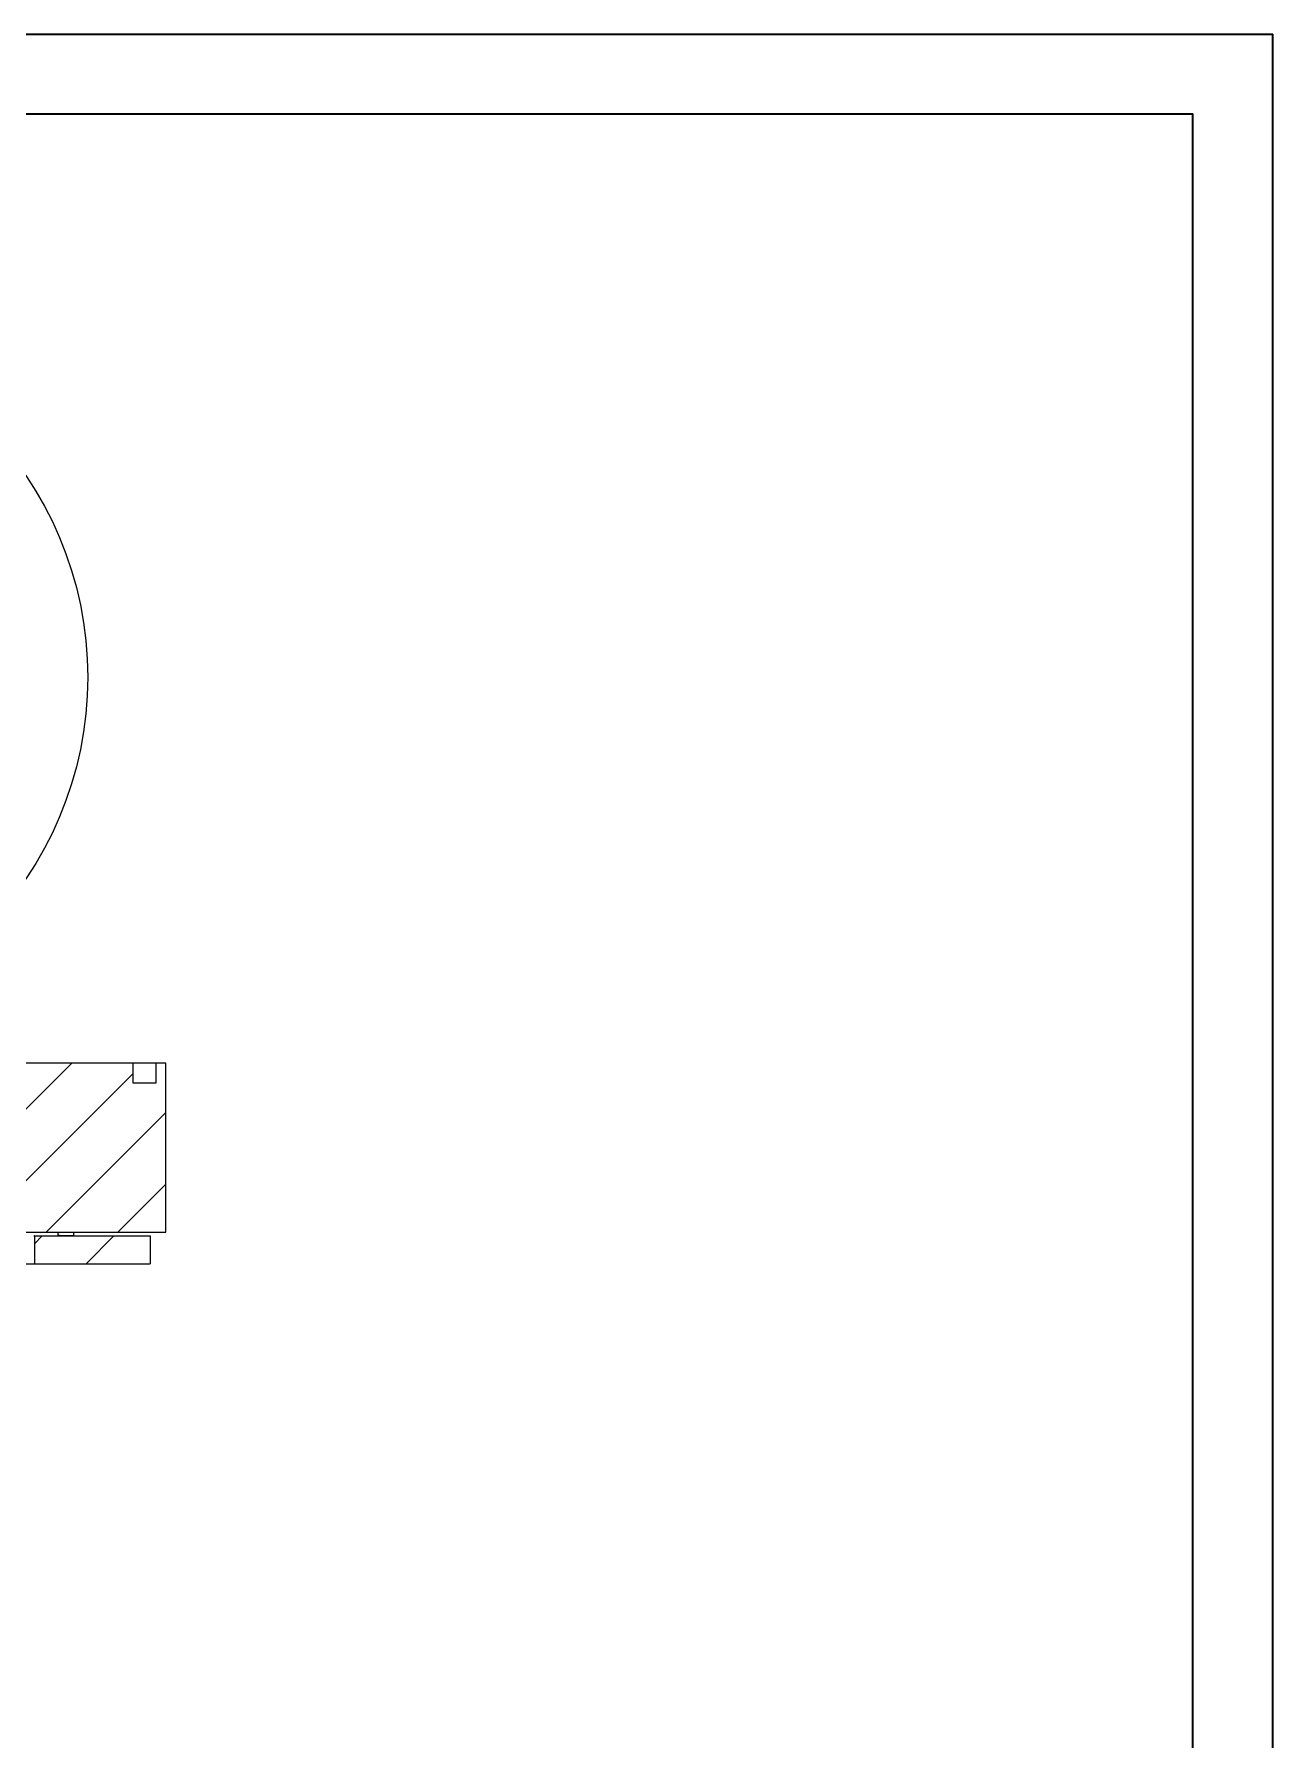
# Model space of a CAD drawing. Header units: millimetres. Extents: x -213 to 452, y 0 to 414.
# Drawn here: x 342.4 to 420, y 190.2 to 297 of the extents above; entities that cross this region are included whole.
import ezdxf

# ---------------------------------------------------------------- set-up
doc = ezdxf.new("R2010")
doc.units = ezdxf.units.MM
doc.linetypes.add('HIDDEN', pattern=[1.905, 1.27, -0.635])
doc.layers.add('KHUNGTEN', color=7, linetype='Continuous', lineweight=35)
doc.layers.add('NETDUT', color=7, linetype='HIDDEN')
doc.layers.add('NETMANH', color=7, linetype='Continuous')

# ---------------------------------------------------------------- blocks, each defined once
blk = doc.blocks.new('Block2')
at = {"layer": 'KHUNGTEN'}
for p, q in [((11.03, 233.95), (431.03, 233.95)), ((431.03, -63.05), (431.03, 233.95)), ((16.03, 228.95), (426.03, 228.95)), ((426.03, -58.05), (426.03, 228.95))]:
    blk.add_line(p, q, dxfattribs=at)

msp = doc.modelspace()

# ---------------------------------------------------------------- hatches: boundary and pattern name
at = {"layer": 'NETDUT', "linetype": 'Continuous', "lineweight": 18}
h = msp.add_hatch(dxfattribs=at)
h.set_pattern_fill('ANSI31', color=256, style=0)
h.paths.add_polyline_path([(350.6796, 232.5414), (350.0665, 232.5414), (350.0665, 231.2914), (348.643, 231.2914), (348.643, 232.5414), (338.1796, 232.5414), (338.1796, 227.8789), (333.4296, 227.8789), (333.4296, 226.6289), (338.1796, 226.6289), (338.1796, 221.9664), (350.6796, 221.9664)], flags=0)
h = msp.add_hatch(dxfattribs=at)
h.set_pattern_fill('ANSI31', color=256, style=0)
h.paths.add_polyline_path([(349.7046, 221.7164), (342.4546, 221.7164), (342.4546, 219.9664), (349.7046, 219.9664)], flags=0)
h = msp.add_hatch(dxfattribs=at)
h.set_pattern_fill('ANSI31', color=256, angle=90, style=0)
h.paths.add_polyline_path([(343.9296, 221.7164), (344.9296, 221.7164), (344.9296, 221.9664), (343.9296, 221.9664)], flags=0)

# ---------------------------------------------------------------- linework, layer by layer
at = {"color": 7, "linetype": 'Continuous', "lineweight": 25}
for p, q in [((348.643, 232.5414), (338.1796, 232.5414)), ((348.643, 231.2914), (348.643, 232.5414)), ((350.0665, 232.5414), (348.643, 232.5414)), ((350.0665, 232.5414), (350.0665, 231.2914)), ((350.6796, 232.5414), (350.0665, 232.5414)), ((350.6796, 221.9664), (350.6796, 232.5414)), ((350.0665, 231.2914), (348.643, 231.2914)), ((338.1796, 221.9664), (350.6796, 221.9664)), ((342.4296, 221.7164), (342.4421, 221.7164)), ((342.4546, 221.7164), (342.4421, 221.7164)), ((342.4546, 221.7164), (342.4546, 219.9664)), ((342.4546, 221.7164), (349.7046, 221.7164)), ((343.9296, 221.9664), (343.9296, 221.7164)), ((343.9296, 221.9664), (344.9296, 221.9664)), ((344.9296, 221.7164), (343.9296, 221.7164)), ((344.9296, 221.7164), (344.9296, 221.9664)), ((349.7046, 221.7164), (349.7046, 219.9664)), ((341.7046, 219.9664), (342.4546, 219.9664)), ((342.4546, 219.9664), (349.7046, 219.9664))]:
    msp.add_line(p, q, dxfattribs=at)
at = {"layer": 'NETMANH'}
msp.add_circle((323.317, 256.7164), 22.4818, dxfattribs=at)

# ---------------------------------------------------------------- block references
at = {"color": 7, "linetype": 'Continuous'}
msp.add_blockref('Block2', (-11.0312, 63.0526), dxfattribs=at)

doc.saveas('drawing.dxf')
